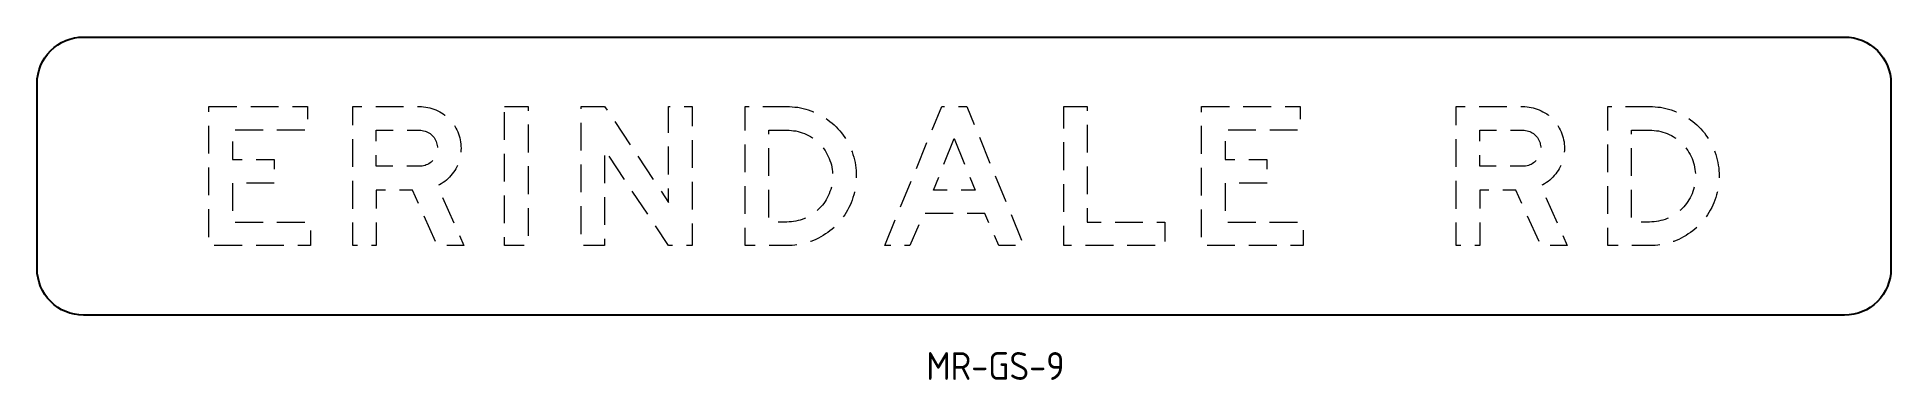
# Model space of a CAD drawing. Extents: x 82 to 282, y 165 to 202.
import ezdxf

# ---------------------------------------------------------------- set-up
doc = ezdxf.new("R2010")
doc.units = 0
doc.header["$LTSCALE"] = 12
doc.header["$MEASUREMENT"] = 0
doc.linetypes.add('HIDDEN', pattern=[0.375, 0.25, -0.125])
doc.layers.add('L35', color=3, linetype='CONTINUOUS')
doc.layers.add('T25', color=1, linetype='CONTINUOUS')
doc.styles.add('ISO', font='iso')

msp = doc.modelspace()

# ---------------------------------------------------------------- linework, layer by layer
at = {"layer": 'L35'}
msp.add_lwpolyline([(82.34, 177.46), (82.34, 197.46, -0.414214), (87.34, 202.46), (277.34, 202.46, -0.414214), (282.34, 197.46), (282.34, 177.46, -0.414214), (277.34, 172.46), (87.34, 172.46, -0.414214)], format="xyb", close=True, dxfattribs=at)
at = {"layer": 'T25', "color": 1, "linetype": 'HIDDEN', "lineweight": 0, "flags": 128}
for points in [[(100.88, 194.97), (111.52, 194.97), (111.52, 192.41), (103.42, 192.41), (103.42, 189.27), (107.92, 189.27), (107.92, 186.71), (103.42, 186.71), (103.42, 182.51), (111.82, 182.51), (111.82, 179.97), (100.88, 179.97), (100.88, 194.97), (100.88, 194.97)], [(132.77, 194.97), (135.32, 194.97), (135.32, 179.97), (132.77, 179.97), (132.77, 194.97), (132.77, 194.97)], [(141.03, 194.97), (143.57, 194.97), (150.47, 184.62), (150.47, 194.97), (153.02, 194.97), (153.02, 179.97), (150.47, 179.97), (143.57, 190.32), (143.57, 179.97), (141.03, 179.97), (141.03, 194.97), (141.03, 194.97)], [(173.79, 179.97), (179.94, 194.97), (182.64, 194.97), (188.78, 179.97), (186.09, 179.97), (184.59, 183.42), (177.98, 183.42), (176.49, 179.97), (173.79, 179.97), (173.79, 179.97)], [(193.09, 194.97), (195.63, 194.97), (195.63, 182.51), (204.02, 182.51), (204.02, 179.97), (193.09, 179.97), (193.09, 194.97), (193.09, 194.97)], [(207.97, 194.97), (218.62, 194.97), (218.62, 192.41), (210.52, 192.41), (210.52, 189.27), (215.02, 189.27), (215.02, 186.71), (210.52, 186.71), (210.52, 182.51), (218.92, 182.51), (218.92, 179.97), (207.97, 179.97), (207.97, 194.97), (207.97, 194.97)], [(181.28, 191.52), (183.53, 185.96), (179.04, 185.96), (181.28, 191.52), (181.28, 191.52)]]:
    msp.add_lwpolyline(points, dxfattribs=at)
for points in [[(123.58, 194.97), (123.81, 194.96), (124.04, 194.94), (124.27, 194.91), (124.49, 194.87), (124.71, 194.82), (124.93, 194.76), (125.15, 194.69), (125.36, 194.61), (125.57, 194.51), (125.77, 194.4), (125.97, 194.29), (126.16, 194.17), (126.34, 194.03), (126.51, 193.88), (126.68, 193.73), (126.85, 193.57), (127, 193.4), (127.14, 193.23), (127.28, 193.04), (127.41, 192.85), (127.52, 192.65), (127.63, 192.45), (127.72, 192.24), (127.81, 192.03), (127.88, 191.81), (127.94, 191.59), (127.99, 191.37), (128.03, 191.15), (128.06, 190.92), (128.07, 190.69), (128.08, 190.46), (128.07, 190.24), (128.06, 190.01), (128.03, 189.78), (127.99, 189.55), (127.94, 189.33), (127.88, 189.11), (127.8, 188.89), (127.71, 188.68), (127.62, 188.47), (127.51, 188.26), (127.39, 188.07), (127.26, 187.88), (127.13, 187.69), (126.98, 187.51), (126.83, 187.34), (126.67, 187.19), (126.5, 187.04), (126.32, 186.89), (126.13, 186.76), (125.93, 186.64), (125.74, 186.52), (125.53, 186.41), (128.38, 179.97), (125.53, 179.97), (122.83, 185.96), (118.93, 185.96), (118.93, 179.97), (116.39, 179.97), (116.39, 194.97)], [(163.22, 194.97), (163.51, 194.96), (163.81, 194.94), (164.1, 194.91), (164.4, 194.88), (164.69, 194.83), (164.98, 194.76), (165.26, 194.69), (165.54, 194.61), (165.82, 194.51), (166.09, 194.4), (166.37, 194.28), (166.63, 194.16), (166.9, 194.02), (167.15, 193.87), (167.4, 193.71), (167.64, 193.54), (167.87, 193.36), (168.1, 193.18), (168.32, 192.98), (168.53, 192.78), (168.74, 192.56), (168.93, 192.34), (169.12, 192.12), (169.3, 191.88), (169.47, 191.64), (169.62, 191.39), (169.77, 191.13), (169.91, 190.88), (170.04, 190.61), (170.16, 190.34), (170.27, 190.07), (170.36, 189.79), (170.45, 189.51), (170.52, 189.22), (170.58, 188.93), (170.63, 188.64), (170.67, 188.35), (170.69, 188.05), (170.71, 187.76), (170.72, 187.46), (170.71, 187.17), (170.69, 186.87), (170.67, 186.58), (170.63, 186.29), (170.58, 186), (170.52, 185.71), (170.45, 185.43), (170.36, 185.15), (170.27, 184.86), (170.16, 184.59), (170.04, 184.32), (169.91, 184.06), (169.77, 183.79), (169.62, 183.54), (169.47, 183.29), (169.3, 183.05), (169.12, 182.81), (168.93, 182.58), (168.74, 182.36), (168.53, 182.15), (168.32, 181.94), (168.1, 181.75), (167.87, 181.56), (167.64, 181.38), (167.4, 181.22), (167.15, 181.06), (166.9, 180.91), (166.63, 180.77), (166.37, 180.64), (166.09, 180.53), (165.82, 180.42), (165.54, 180.32), (165.26, 180.24), (164.98, 180.16), (164.69, 180.1), (164.4, 180.05), (164.1, 180.01), (163.81, 179.98), (163.51, 179.97), (163.22, 179.97), (158.73, 179.97), (158.73, 194.97)], [(242.62, 194.97), (242.85, 194.96), (243.08, 194.94), (243.31, 194.91), (243.53, 194.87), (243.75, 194.82), (243.97, 194.76), (244.18, 194.69), (244.4, 194.61), (244.61, 194.51), (244.8, 194.4), (245.01, 194.29), (245.2, 194.17), (245.38, 194.03), (245.55, 193.88), (245.72, 193.73), (245.89, 193.57), (246.04, 193.4), (246.18, 193.23), (246.32, 193.04), (246.45, 192.85), (246.56, 192.65), (246.66, 192.45), (246.76, 192.24), (246.84, 192.03), (246.92, 191.81), (246.98, 191.59), (247.03, 191.37), (247.07, 191.15), (247.1, 190.92), (247.11, 190.69), (247.12, 190.46), (247.11, 190.24), (247.1, 190.01), (247.07, 189.78), (247.03, 189.55), (246.98, 189.33), (246.92, 189.11), (246.84, 188.89), (246.75, 188.68), (246.66, 188.47), (246.55, 188.26), (246.43, 188.07), (246.3, 187.88), (246.17, 187.69), (246.02, 187.51), (245.87, 187.34), (245.71, 187.19), (245.54, 187.04), (245.35, 186.89), (245.17, 186.76), (244.97, 186.64), (244.78, 186.52), (244.57, 186.41), (247.42, 179.97), (244.57, 179.97), (241.87, 185.96), (237.97, 185.96), (237.97, 179.97), (235.43, 179.97), (235.43, 194.97)], [(256.3, 194.97), (256.6, 194.96), (256.89, 194.94), (257.19, 194.91), (257.48, 194.88), (257.77, 194.83), (258.06, 194.76), (258.35, 194.69), (258.63, 194.61), (258.9, 194.51), (259.18, 194.4), (259.45, 194.28), (259.72, 194.16), (259.97, 194.02), (260.23, 193.87), (260.48, 193.71), (260.72, 193.54), (260.95, 193.36), (261.18, 193.18), (261.41, 192.98), (261.62, 192.78), (261.82, 192.56), (262.02, 192.34), (262.21, 192.12), (262.38, 191.88), (262.55, 191.64), (262.71, 191.39), (262.85, 191.13), (263, 190.88), (263.13, 190.61), (263.24, 190.34), (263.35, 190.07), (263.44, 189.79), (263.53, 189.51), (263.6, 189.22), (263.66, 188.93), (263.71, 188.64), (263.76, 188.35), (263.78, 188.05), (263.8, 187.76), (263.8, 187.46), (263.8, 187.17), (263.78, 186.87), (263.76, 186.58), (263.71, 186.29), (263.66, 186), (263.6, 185.71), (263.53, 185.43), (263.44, 185.15), (263.35, 184.86), (263.24, 184.59), (263.13, 184.32), (263, 184.06), (262.85, 183.79), (262.71, 183.54), (262.55, 183.29), (262.38, 183.05), (262.21, 182.81), (262.02, 182.58), (261.82, 182.36), (261.62, 182.15), (261.41, 181.94), (261.18, 181.75), (260.95, 181.56), (260.72, 181.38), (260.48, 181.22), (260.23, 181.06), (259.97, 180.91), (259.72, 180.77), (259.45, 180.64), (259.18, 180.53), (258.9, 180.42), (258.63, 180.32), (258.35, 180.24), (258.06, 180.16), (257.77, 180.1), (257.48, 180.05), (257.19, 180.01), (256.89, 179.98), (256.6, 179.97), (256.3, 179.97), (251.81, 179.97), (251.81, 194.97)], [(123.58, 192.41), (123.74, 192.41), (123.89, 192.39), (124.04, 192.36), (124.19, 192.32), (124.33, 192.27), (124.47, 192.21), (124.61, 192.13), (124.73, 192.04), (124.85, 191.95), (124.96, 191.85), (125.07, 191.73), (125.16, 191.61), (125.24, 191.48), (125.32, 191.35), (125.38, 191.21), (125.44, 191.06), (125.47, 190.92), (125.51, 190.77), (125.53, 190.61), (125.53, 190.46), (125.53, 190.31), (125.51, 190.16), (125.47, 190.01), (125.44, 189.86), (125.38, 189.72), (125.32, 189.57), (125.24, 189.45), (125.16, 189.32), (125.07, 189.19), (124.96, 189.08), (124.85, 188.98), (124.73, 188.88), (124.61, 188.8), (124.47, 188.72), (124.33, 188.66), (124.19, 188.6), (124.04, 188.57), (123.89, 188.54), (123.74, 188.52), (123.58, 188.52), (118.93, 188.52), (118.93, 192.41)], [(163.22, 192.41), (163.46, 192.41), (163.71, 192.39), (163.95, 192.36), (164.19, 192.33), (164.43, 192.27), (164.66, 192.21), (164.89, 192.13), (165.12, 192.04), (165.35, 191.94), (165.56, 191.84), (165.77, 191.72), (165.98, 191.58), (166.18, 191.45), (166.37, 191.29), (166.55, 191.14), (166.72, 190.97), (166.9, 190.79), (167.06, 190.61), (167.2, 190.42), (167.35, 190.22), (167.47, 190.02), (167.59, 189.8), (167.7, 189.58), (167.8, 189.36), (167.88, 189.13), (167.96, 188.9), (168.03, 188.67), (168.08, 188.43), (168.12, 188.19), (168.15, 187.95), (168.16, 187.71), (168.17, 187.46), (168.16, 187.22), (168.15, 186.98), (168.12, 186.74), (168.08, 186.5), (168.03, 186.26), (167.96, 186.02), (167.88, 185.79), (167.8, 185.56), (167.7, 185.34), (167.59, 185.13), (167.47, 184.92), (167.35, 184.71), (167.2, 184.51), (167.06, 184.32), (166.9, 184.13), (166.72, 183.95), (166.55, 183.79), (166.37, 183.63), (166.18, 183.48), (165.98, 183.34), (165.77, 183.21), (165.56, 183.09), (165.35, 182.98), (165.12, 182.89), (164.89, 182.79), (164.66, 182.72), (164.43, 182.66), (164.19, 182.61), (163.95, 182.56), (163.71, 182.54), (163.46, 182.52), (163.22, 182.51), (161.27, 182.51), (161.27, 192.41)], [(242.62, 192.41), (242.78, 192.41), (242.93, 192.39), (243.08, 192.36), (243.23, 192.32), (243.37, 192.27), (243.51, 192.21), (243.64, 192.13), (243.77, 192.04), (243.89, 191.95), (244, 191.85), (244.11, 191.73), (244.2, 191.61), (244.28, 191.48), (244.36, 191.35), (244.42, 191.21), (244.48, 191.06), (244.51, 190.92), (244.55, 190.77), (244.57, 190.61), (244.57, 190.46), (244.57, 190.31), (244.55, 190.16), (244.51, 190.01), (244.48, 189.86), (244.42, 189.72), (244.36, 189.57), (244.28, 189.45), (244.2, 189.32), (244.11, 189.19), (244, 189.08), (243.89, 188.98), (243.77, 188.88), (243.64, 188.8), (243.51, 188.72), (243.37, 188.66), (243.23, 188.6), (243.08, 188.57), (242.93, 188.54), (242.78, 188.52), (242.62, 188.52), (237.97, 188.52), (237.97, 192.41)], [(256.3, 192.41), (256.55, 192.41), (256.79, 192.39), (257.04, 192.36), (257.27, 192.33), (257.51, 192.27), (257.74, 192.21), (257.97, 192.13), (258.2, 192.04), (258.42, 191.94), (258.65, 191.84), (258.86, 191.72), (259.06, 191.58), (259.26, 191.45), (259.45, 191.29), (259.63, 191.14), (259.81, 190.97), (259.98, 190.79), (260.14, 190.61), (260.29, 190.42), (260.43, 190.22), (260.55, 190.02), (260.67, 189.8), (260.78, 189.58), (260.89, 189.36), (260.97, 189.13), (261.05, 188.9), (261.11, 188.67), (261.16, 188.43), (261.2, 188.19), (261.23, 187.95), (261.24, 187.71), (261.25, 187.46), (261.24, 187.22), (261.23, 186.98), (261.2, 186.74), (261.16, 186.5), (261.11, 186.26), (261.05, 186.02), (260.97, 185.79), (260.89, 185.56), (260.78, 185.34), (260.67, 185.13), (260.55, 184.92), (260.43, 184.71), (260.29, 184.51), (260.14, 184.32), (259.98, 184.13), (259.81, 183.95), (259.63, 183.79), (259.45, 183.63), (259.26, 183.48), (259.06, 183.34), (258.86, 183.21), (258.65, 183.09), (258.42, 182.98), (258.2, 182.89), (257.97, 182.79), (257.74, 182.72), (257.51, 182.66), (257.27, 182.61), (257.04, 182.56), (256.79, 182.54), (256.55, 182.52), (256.3, 182.51), (254.36, 182.51), (254.36, 192.41)]]:
    msp.add_lwpolyline(points, close=True, dxfattribs=at)

# ---------------------------------------------------------------- texts
at = {"layer": 'T25', "color": 3, "style": 'ISO'}
msp.add_text('MR-GS-9', height=3, dxfattribs=at).set_placement((178.26, 165.48))

doc.saveas('drawing.dxf')
